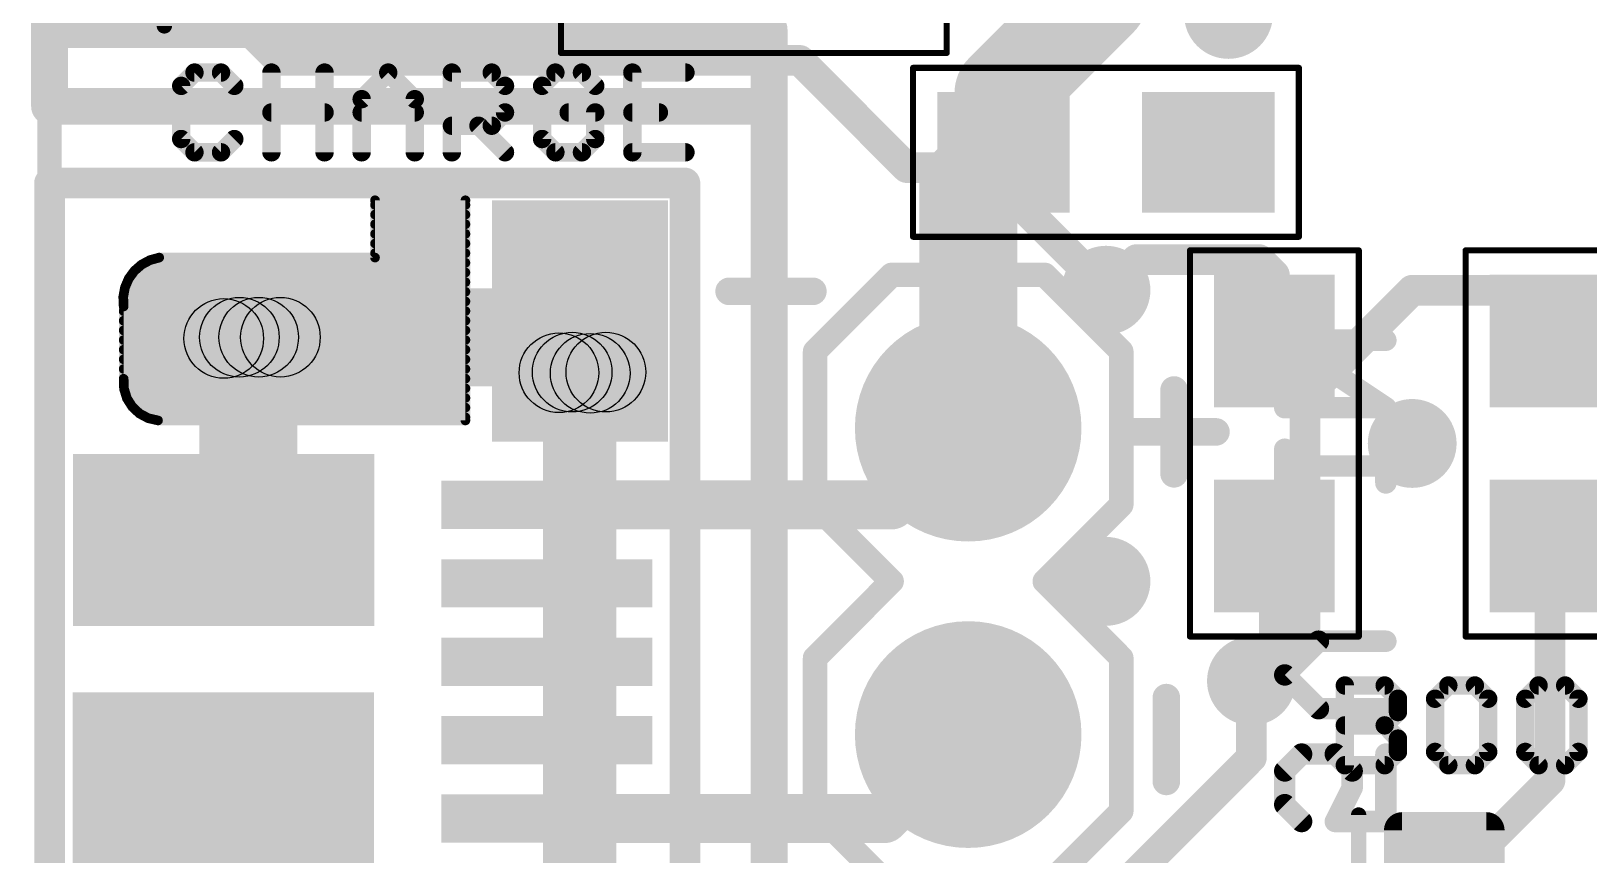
# Model space of a CAD drawing. Extents: x -0.2 to 20.5, y -0.3 to 32.1.
# Drawn here: x -0.15 to 12.77, y 7.89 to 14.72 of the extents above; entities that cross this region are included whole.
import ezdxf

# ---------------------------------------------------------------- set-up
doc = ezdxf.new("R2010")
doc.units = 0
for name, color, linetype in [('1', 12, 'CONTINUOUS'), ('16', 132, 'CONTINUOUS'), ('17', 110, 'CONTINUOUS'), ('18', 110, 'CONTINUOUS'), ('20', 53, 'CONTINUOUS'), ('21', 41, 'CONTINUOUS'), ('22', 40, 'CONTINUOUS'), ('39', 12, 'CONTINUOUS')]:
    doc.layers.add(name, color=color, linetype=linetype)

# ---------------------------------------------------------------- blocks, each defined once
blk = doc.blocks.new('RECT')
blk.add_solid([(-0.5, -0.5), (0.5, -0.5), (-0.5, 0.5), (0.5, 0.5)])
blk = doc.blocks.new('RECT160000X160000R30')
at = {"const_width": 0.15}
blk.add_lwpolyline([(0.425, -0.35), (0.425, 0.35, 0.4142), (0.35, 0.425), (-0.35, 0.425, 0.4142), (-0.425, 0.35), (-0.425, -0.35, 0.4142), (-0.35, -0.425), (0.35, -0.425, 0.4142)], format="xyb", close=True, dxfattribs=at)
blk.add_solid([(-0.3754, -0.3754), (0.3754, -0.3754), (-0.3754, 0.3754), (0.3754, 0.3754)])
blk = doc.blocks.new('RECT336000X224000R100')
at = {"const_width": 0.7}
blk.add_lwpolyline([(0.7, 0), (0.7, 0, 0.4142), (0.35, 0.35), (-0.35, 0.35, 0.4142), (-0.7, 0), (-0.7, 0, 0.4142), (-0.35, -0.35), (0.35, -0.35, 0.4142)], format="xyb", close=True, dxfattribs=at)
blk.add_solid([(-0.3754, -0.0254), (0.3754, -0.0254), (-0.3754, 0.0254), (0.3754, 0.0254)])
blk = doc.blocks.new('RECT208000X160000R100')
at = {"const_width": 0.5}
blk.add_lwpolyline([(0.4, 0), (0.4, 0, 0.4142), (0.15, 0.25), (-0.15, 0.25, 0.4142), (-0.4, 0), (-0.4, 0, 0.4142), (-0.15, -0.25), (0.15, -0.25, 0.4142)], format="xyb", close=True, dxfattribs=at)
blk.add_solid([(-0.1754, -0.0254), (0.1754, -0.0254), (-0.1754, 0.0254), (0.1754, 0.0254)])
blk = doc.blocks.new('RECT240000X176000R100')
at = {"const_width": 0.55}
blk.add_lwpolyline([(0.475, 0), (0.475, 0, 0.4142), (0.2, 0.275), (-0.2, 0.275, 0.4142), (-0.475, 0), (-0.475, 0, 0.4142), (-0.2, -0.275), (0.2, -0.275, 0.4142)], format="xyb", close=True, dxfattribs=at)
blk.add_solid([(-0.2254, -0.0254), (0.2254, -0.0254), (-0.2254, 0.0254), (0.2254, 0.0254)])
blk = doc.blocks.new('ROUNDP')
at = {"const_width": 0.5}
blk.add_lwpolyline([(0, -0.25, 1), (0, 0.25, 1), (0, -0.25)], format="xyb", dxfattribs=at)
blk = doc.blocks.new('ROUNDV')
at = {"const_width": 0.5}
blk.add_lwpolyline([(0, -0.25, 1), (0, 0.25, 1), (0, -0.25)], format="xyb", dxfattribs=at)

msp = doc.modelspace()

# ---------------------------------------------------------------- linework, layer by layer
at = {"layer": '1'}
for points, const_width in [([(0, 14.732), (0, 31.75)], 0.3048), ([(8.702, 16.3529), (8.702, 14.9964)], 0.8128), ([(7.913, 14.2074), (8.702, 14.9964)], 0.8128), ([(5.969, 14.732), (0, 14.732)], 0.3048), ([(5.969, 0), (5.969, 14.732)], 0.3048), ([(7.913, 13.716), (7.913, 14.2074)], 0.8128), ([(7.62, 13.423), (7.913, 13.716)], 0.8128), ([(7.62, 11.43), (7.62, 13.423)], 0.8128), ([(0, 13.462), (5.2705, 13.462)], 0.254), ([(0, 0), (0, 13.462)], 0.254), ([(5.2705, 13.462), (5.2705, 0)], 0.254), ([(3.4499, 13.3186), (2.6999, 13.3186)], 0.08), ([(2.6999, 13.3186), (2.6999, 12.8436)], 0.08), ([(2.6999, 13.28), (3.4499, 13.28)], 0.08), ([(3.4499, 11.4936), (3.4499, 13.3186)], 0.08), ([(2.6999, 13.2), (3.4499, 13.2)], 0.08), ([(2.6999, 13.12), (3.4499, 13.12)], 0.08), ([(2.6999, 13.04), (3.4499, 13.04)], 0.08), ([(2.6999, 12.96), (3.4499, 12.96)], 0.08), ([(8.763, 12.573), (9.017, 12.827)], 0.254), ([(9.017, 12.827), (10.033, 12.827)], 0.254), ([(10.033, 12.827), (10.16, 12.7)], 0.254), ([(0.7635, 12.7851), (0.7037, 12.7329)], 0.08), ([(0.8334, 12.8226), (0.7635, 12.7851)], 0.08), ([(0.7914, 12.8), (3.4499, 12.8)], 0.08), ([(0.9099, 12.8436), (0.8334, 12.8226)], 0.08), ([(2.6999, 12.8436), (0.9099, 12.8436)], 0.08), ([(2.6999, 12.88), (3.4499, 12.88)], 0.08), ([(10.16, 12.7), (10.16, 12.153)], 0.254), ([(0.657, 12.6688), (0.6257, 12.5959)], 0.08), ([(0.6446, 12.64), (3.4499, 12.64)], 0.08), ([(0.7037, 12.7329), (0.657, 12.6688)], 0.08), ([(0.6943, 12.72), (3.4499, 12.72)], 0.08), ([(0.6257, 12.5959), (0.6115, 12.5178)], 0.08), ([(0.6115, 12.5178), (0.6149, 12.4386)], 0.08), ([(0.6192, 12.56), (3.4499, 12.56)], 0.08), ([(4.1074, 12.1835), (1.6502, 12.1835)], 0.8128), ([(1.6502, 12.1835), (1.6502, 10.7089)], 0.8128), ([(4.3979, 11.893), (4.1074, 12.1835)], 0.8128), ([(0.6131, 12.48), (3.4499, 12.48)], 0.08), ([(0.6149, 12.4386), (0.6149, 11.8386)], 0.08), ([(0.6149, 12.4), (3.4499, 12.4)], 0.08), ([(4.3999, 12.3186), (4.3979, 12.3186)], 0.4064), ([(4.3979, 12.3186), (4.3979, 11.893)], 0.4064), ([(0.6149, 12.32), (3.4499, 12.32)], 0.08), ([(0.6149, 12.24), (3.4499, 12.24)], 0.08), ([(0.6149, 12.16), (3.4499, 12.16)], 0.08), ([(0.6149, 12.08), (3.4499, 12.08)], 0.08), ([(0.6149, 12), (3.4499, 12)], 0.08), ([(0.6149, 11.92), (3.4499, 11.92)], 0.08), ([(0.6149, 11.84), (3.4499, 11.84)], 0.08), ([(0.6149, 11.8386), (0.6179, 11.756)], 0.08), ([(0.6177, 11.76), (3.4499, 11.76)], 0.08), ([(0.6179, 11.756), (0.6421, 11.6771)], 0.08), ([(0.6412, 11.68), (3.4499, 11.68)], 0.08), ([(0.6421, 11.6771), (0.686, 11.6071)], 0.08), ([(0.686, 11.6071), (0.7464, 11.5508)], 0.08), ([(0.6935, 11.6), (3.4499, 11.6)], 0.08), ([(6.9836, 10.7936), (7.62, 11.43)], 0.4064), ([(0.7464, 11.5508), (0.8194, 11.5121)], 0.08), ([(0.8045, 11.52), (3.4499, 11.52)], 0.08), ([(0.8194, 11.5121), (0.8999, 11.4936)], 0.08), ([(0.8999, 11.4936), (3.4499, 11.4936)], 0.08), ([(1.6502, 10.7089), (1.4449, 10.5036)], 0.8128), ([(4.1249, 10.7936), (6.9836, 10.7936)], 0.4064), ([(10.16, 10.453), (10.16, 9.525)], 0.254), ([(12.446, 8.509), (12.446, 10.453)], 0.254), ([(10.16, 9.525), (9.9695, 9.3345)], 0.254), ([(9.9695, 8.6995), (9.9695, 9.3345)], 0.254), ([(6.9236, 8.1936), (7.62, 8.89)], 0.4064), ([(1.6519, 8.3191), (1.4422, 8.5288)], 0.8128), ([(7.62, 6.35), (9.9695, 8.6995)], 0.254), ([(1.6519, 6.8236), (1.6519, 8.3191)], 0.8128), ([(11.684, 7.747), (12.446, 8.509)], 0.254), ([(4.1249, 8.1936), (6.9236, 8.1936)], 0.4064)]:
    msp.add_lwpolyline(points, dxfattribs=dict(at, const_width=const_width))
for points, const_width in [([(8.8457, 14.8528, 1), (8.5583, 15.1401)], 0.4064), ([(8.4988, 14.9964, 1), (8.9052, 14.9964)], 0.4064), ([(0, 14.8082, 1), (0, 14.6558)], 0.1524), ([(6.0452, 14.732, 1), (5.8928, 14.732)], 0.1524), ([(5.969, 14.6558, 1), (5.969, 14.8082)], 0.1524), ([(-0.0762, 14.732, 1), (0.0762, 14.732)], 0.1524), ([(8.1162, 14.2074, 1), (7.7098, 14.2074)], 0.4064), ([(7.7693, 14.3511, 1), (8.0567, 14.0638)], 0.4064), ([(8.0567, 13.5723, 1), (7.7693, 13.8597)], 0.4064), ([(7.8232, 13.423, 1), (7.4168, 13.423)], 0.4064), ([(7.7098, 13.716, 1), (8.1162, 13.716)], 0.4064), ([(7.4763, 13.5667, 1), (7.7637, 13.2793)], 0.4064), ([(0, 13.5255, 1), (0, 13.3985)], 0.127), ([(0.0635, 13.462, 1), (-0.0635, 13.462)], 0.127), ([(5.334, 13.462, 1), (5.207, 13.462)], 0.127), ([(5.2705, 13.3985, 1), (5.2705, 13.5255)], 0.127), ([(2.6999, 13.3386, 1), (2.6999, 13.2986)], 0.04), ([(2.7199, 13.3186, 1), (2.6799, 13.3186)], 0.04), ([(2.6999, 13.3, 1), (2.6999, 13.26)], 0.04), ([(3.4699, 13.3186, 1), (3.4299, 13.3186)], 0.04), ([(3.4499, 13.2986, 1), (3.4499, 13.3386)], 0.04), ([(3.4499, 13.26, 1), (3.4499, 13.3)], 0.04), ([(2.6999, 13.22, 1), (2.6999, 13.18)], 0.04), ([(3.4499, 13.18, 1), (3.4499, 13.22)], 0.04), ([(2.6999, 13.14, 1), (2.6999, 13.1)], 0.04), ([(2.6999, 13.06, 1), (2.6999, 13.02)], 0.04), ([(3.4499, 13.1, 1), (3.4499, 13.14)], 0.04), ([(3.4499, 13.02, 1), (3.4499, 13.06)], 0.04), ([(2.6999, 12.98, 1), (2.6999, 12.94)], 0.04), ([(3.4499, 12.94, 1), (3.4499, 12.98)], 0.04), ([(9.017, 12.8905, 1), (9.017, 12.7635)], 0.127), ([(9.0619, 12.7821, 1), (8.9721, 12.8719)], 0.127), ([(10.0779, 12.8719, 1), (9.9881, 12.7821)], 0.127), ([(10.033, 12.7635, 1), (10.033, 12.8905)], 0.127), ([(0.754, 12.8027, 1), (0.773, 12.7674)], 0.04), ([(0.7766, 12.77, 1), (0.7504, 12.8001)], 0.04), ([(0.7914, 12.82, 1), (0.7914, 12.78)], 0.04), ([(0.8281, 12.8419, 1), (0.8387, 12.8033)], 0.04), ([(0.8429, 12.8049, 1), (0.824, 12.8402)], 0.04), ([(0.9099, 12.8636, 1), (0.9099, 12.8236)], 0.04), ([(0.9152, 12.8243, 1), (0.9046, 12.8629)], 0.04), ([(2.6999, 12.9, 1), (2.6999, 12.86)], 0.04), ([(2.6799, 12.8436, 1), (2.7199, 12.8436)], 0.04), ([(2.6999, 12.8236, 1), (2.6999, 12.8636)], 0.04), ([(3.4499, 12.86, 1), (3.4499, 12.9)], 0.04), ([(3.4499, 12.78, 1), (3.4499, 12.82)], 0.04), ([(10.2235, 12.7, 1), (10.0965, 12.7)], 0.127), ([(10.1151, 12.6551, 1), (10.2049, 12.7449)], 0.127), ([(0.6446, 12.66, 1), (0.6446, 12.62)], 0.04), ([(0.6408, 12.6806, 1), (0.6732, 12.657)], 0.04), ([(0.6754, 12.6609, 1), (0.6386, 12.6767)], 0.04), ([(0.6943, 12.74, 1), (0.6943, 12.7)], 0.04), ([(0.6906, 12.748, 1), (0.7168, 12.7179)], 0.04), ([(0.7199, 12.7212, 1), (0.6875, 12.7447)], 0.04), ([(3.4499, 12.7, 1), (3.4499, 12.74)], 0.04), ([(3.4499, 12.62, 1), (3.4499, 12.66)], 0.04), ([(8.7181, 12.6179, 1), (8.8079, 12.5281)], 0.127), ([(0.6314, 12.5187, 1), (0.5915, 12.517)], 0.04), ([(0.5918, 12.5214, 1), (0.6311, 12.5142)], 0.04), ([(0.6192, 12.58, 1), (0.6192, 12.54)], 0.04), ([(0.6073, 12.6038, 1), (0.6441, 12.588)], 0.04), ([(0.6454, 12.5923, 1), (0.606, 12.5995)], 0.04), ([(1.6502, 12.3867, 1), (1.6502, 11.9803)], 0.4064), ([(1.8534, 12.1835, 1), (1.447, 12.1835)], 0.4064), ([(3.4499, 12.54, 1), (3.4499, 12.58)], 0.04), ([(4.251, 12.3272, 1), (3.9637, 12.0399)], 0.4064), ([(4.1074, 11.9803, 1), (4.1074, 12.3867)], 0.4064), ([(0.6131, 12.5, 1), (0.6131, 12.46)], 0.04), ([(0.6349, 12.4386, 1), (0.5949, 12.4386)], 0.04), ([(0.5949, 12.4377, 1), (0.6349, 12.4395)], 0.04), ([(0.6149, 12.42, 1), (0.6149, 12.38)], 0.04), ([(3.4499, 12.46, 1), (3.4499, 12.5)], 0.04), ([(3.4499, 12.38, 1), (3.4499, 12.42)], 0.04), ([(4.3979, 12.4202, 1), (4.3979, 12.217)], 0.2032), ([(4.4995, 12.3186, 1), (4.2963, 12.3186)], 0.2032), ([(4.3999, 12.217, 1), (4.3999, 12.4202)], 0.2032), ([(0.6149, 12.34, 1), (0.6149, 12.3)], 0.04), ([(0.6149, 12.26, 1), (0.6149, 12.22)], 0.04), ([(3.4499, 12.3, 1), (3.4499, 12.34)], 0.04), ([(3.4499, 12.22, 1), (3.4499, 12.26)], 0.04), ([(0.6149, 12.18, 1), (0.6149, 12.14)], 0.04), ([(3.4499, 12.14, 1), (3.4499, 12.18)], 0.04), ([(4.2542, 11.7493, 1), (4.5416, 12.0367)], 0.4064), ([(10.0965, 12.153, 1), (10.2235, 12.153)], 0.127), ([(0.6149, 12.1, 1), (0.6149, 12.06)], 0.04), ([(0.6149, 12.02, 1), (0.6149, 11.98)], 0.04), ([(3.4499, 12.06, 1), (3.4499, 12.1)], 0.04), ([(3.4499, 11.98, 1), (3.4499, 12.02)], 0.04), ([(0.6149, 11.94, 1), (0.6149, 11.9)], 0.04), ([(3.4499, 11.9, 1), (3.4499, 11.94)], 0.04), ([(4.2963, 11.893, 1), (4.4995, 11.893)], 0.2032), ([(0.6149, 11.86, 1), (0.6149, 11.82)], 0.04), ([(0.6349, 11.8393, 1), (0.5949, 11.8379)], 0.04), ([(0.5949, 11.8386, 1), (0.6349, 11.8386)], 0.04), ([(0.6177, 11.78, 1), (0.6177, 11.74)], 0.04), ([(0.637, 11.7619, 1), (0.5988, 11.7502)], 0.04), ([(0.5979, 11.7553, 1), (0.6379, 11.7568)], 0.04), ([(3.4499, 11.82, 1), (3.4499, 11.86)], 0.04), ([(3.4499, 11.74, 1), (3.4499, 11.78)], 0.04), ([(0.6412, 11.7, 1), (0.6412, 11.66)], 0.04), ([(0.6591, 11.6877, 1), (0.6252, 11.6664)], 0.04), ([(0.623, 11.6712, 1), (0.6612, 11.6829)], 0.04), ([(0.6996, 11.6217, 1), (0.6723, 11.5924)], 0.04), ([(0.669, 11.5964, 1), (0.7029, 11.6177)], 0.04), ([(0.6935, 11.62, 1), (0.6935, 11.58)], 0.04), ([(3.4499, 11.66, 1), (3.4499, 11.7)], 0.04), ([(3.4499, 11.58, 1), (3.4499, 11.62)], 0.04), ([(7.4168, 11.43, 1), (7.8232, 11.43)], 0.4064), ([(7.6918, 11.3582, 1), (7.5482, 11.5018)], 0.2032), ([(0.7558, 11.5685, 1), (0.7371, 11.5331)], 0.04), ([(0.7328, 11.5361, 1), (0.7601, 11.5654)], 0.04), ([(0.8045, 11.54, 1), (0.8045, 11.5)], 0.04), ([(0.8239, 11.5316, 1), (0.8149, 11.4926)], 0.04), ([(0.81, 11.4944, 1), (0.8288, 11.5297)], 0.04), ([(0.8999, 11.5136, 1), (0.8999, 11.4736)], 0.04), ([(0.8954, 11.4741, 1), (0.9044, 11.5131)], 0.04), ([(3.4299, 11.4936, 1), (3.4699, 11.4936)], 0.04), ([(3.4499, 11.5, 1), (3.4499, 11.54)], 0.04), ([(3.4499, 11.4736, 1), (3.4499, 11.5136)], 0.04), ([(1.7939, 10.5652, 1), (1.5065, 10.8526)], 0.4064), ([(4.1249, 10.8952, 1), (4.1249, 10.692)], 0.2032), ([(6.9836, 10.692, 1), (6.9836, 10.8952)], 0.2032), ([(1.447, 10.7089, 1), (1.8534, 10.7089)], 0.4064), ([(6.9117, 10.8654, 1), (7.0554, 10.7217)], 0.2032), ([(1.3012, 10.6473, 1), (1.5886, 10.3599)], 0.4064), ([(10.2235, 10.453, 1), (10.0965, 10.453)], 0.127), ([(12.5095, 10.453, 1), (12.3825, 10.453)], 0.127), ([(10.0965, 9.525, 1), (10.2235, 9.525)], 0.127), ([(10.2049, 9.4801, 1), (10.1151, 9.5699)], 0.127), ([(10.033, 9.3345, 1), (9.906, 9.3345)], 0.127), ([(9.9246, 9.3794, 1), (10.0144, 9.2896)], 0.127), ([(7.6918, 8.8182, 1), (7.5482, 8.9618)], 0.2032), ([(1.5859, 8.6725, 1), (1.2985, 8.3851)], 0.4064), ([(10.0144, 8.6546, 1), (9.9246, 8.7444)], 0.127), ([(1.8551, 8.3191, 1), (1.4487, 8.3191)], 0.4064), ([(1.5082, 8.1754, 1), (1.7956, 8.4628)], 0.4064), ([(9.906, 8.6995, 1), (10.033, 8.6995)], 0.127), ([(12.3825, 8.509, 1), (12.5095, 8.509)], 0.127), ([(12.4909, 8.4641, 1), (12.4011, 8.5539)], 0.127), ([(4.1249, 8.2952, 1), (4.1249, 8.092)], 0.2032), ([(6.8517, 8.2654, 1), (6.9954, 8.1217)], 0.2032), ([(6.9236, 8.092, 1), (6.9236, 8.2952)], 0.2032)]:
    msp.add_lwpolyline(points, format="xyb", dxfattribs=dict(at, const_width=const_width))
at = {"layer": '16'}
for points, const_width in [([(0, 14.097), (0, 31.75)], 0.3048), ([(1.905, 14.478), (0.889, 15.494)], 0.254), ([(6.223, 14.478), (1.905, 14.478)], 0.254), ([(7.112, 13.589), (6.223, 14.478)], 0.254), ([(5.969, 14.097), (0, 14.097)], 0.3048), ([(5.969, 0), (5.969, 14.097)], 0.3048), ([(7.747, 13.589), (7.112, 13.589)], 0.254), ([(8.763, 12.573), (7.747, 13.589)], 0.254), ([(5.2705, 13.462), (0, 13.462)], 0.254), ([(0, 13.462), (0, 0)], 0.254), ([(5.2705, 0), (5.2705, 13.462)], 0.254), ([(4.3979, 12.6201), (4.064, 12.954)], 0.6096), ([(4.3979, 11.893), (4.3979, 12.6201)], 0.6096), ([(11.303, 12.573), (10.414, 11.684)], 0.254), ([(13.462, 12.573), (11.303, 12.573)], 0.254), ([(4.3979, 11.893), (4.3979, 7.0476)], 0.6096), ([(10.414, 11.684), (10.414, 9.779)], 0.254), ([(10.414, 9.779), (9.9695, 9.3345)], 0.254)]:
    msp.add_lwpolyline(points, dxfattribs=dict(at, const_width=const_width))
for points, const_width in [([(1.905, 14.5415, 1), (1.905, 14.4145)], 0.127), ([(6.2679, 14.5229, 1), (6.1781, 14.4331)], 0.127), ([(6.223, 14.4145, 1), (6.223, 14.5415)], 0.127), ([(1.8601, 14.4331, 1), (1.9499, 14.5229)], 0.127), ([(0, 14.1732, 1), (0, 14.0208)], 0.1524), ([(6.0452, 14.097, 1), (5.8928, 14.097)], 0.1524), ([(5.969, 14.0208, 1), (5.969, 14.1732)], 0.1524), ([(-0.0762, 14.097, 1), (0.0762, 14.097)], 0.1524), ([(7.112, 13.6525, 1), (7.112, 13.5255)], 0.127), ([(7.0671, 13.5441, 1), (7.1569, 13.6339)], 0.127), ([(7.7919, 13.6339, 1), (7.7021, 13.5441)], 0.127), ([(7.747, 13.5255, 1), (7.747, 13.6525)], 0.127), ([(0, 13.5255, 1), (0, 13.3985)], 0.127), ([(0.0635, 13.462, 1), (-0.0635, 13.462)], 0.127), ([(5.334, 13.462, 1), (5.207, 13.462)], 0.127), ([(5.2705, 13.3985, 1), (5.2705, 13.5255)], 0.127), ([(4.1718, 13.0618, 1), (3.9562, 12.8462)], 0.3048), ([(4.5503, 12.6201, 1), (4.2455, 12.6201)], 0.3048), ([(4.2902, 12.5123, 1), (4.5057, 12.7278)], 0.3048), ([(8.7181, 12.5281, 1), (8.8079, 12.6179)], 0.127), ([(11.303, 12.6365, 1), (11.303, 12.5095)], 0.127), ([(11.3479, 12.5281, 1), (11.2581, 12.6179)], 0.127), ([(4.5503, 11.893, 1), (4.2455, 11.893)], 0.3048), ([(4.2455, 11.893, 1), (4.5503, 11.893)], 0.3048), ([(10.4775, 11.684, 1), (10.3505, 11.684)], 0.127), ([(10.3691, 11.7289, 1), (10.4589, 11.6391)], 0.127), ([(10.3505, 9.779, 1), (10.4775, 9.779)], 0.127), ([(10.4589, 9.7341, 1), (10.3691, 9.8239)], 0.127), ([(9.9246, 9.3794, 1), (10.0144, 9.2896)], 0.127)]:
    msp.add_lwpolyline(points, format="xyb", dxfattribs=dict(at, const_width=const_width))
at = {"layer": '20', "const_width": 0.2032}
msp.add_lwpolyline([(0, 31.75), (0, 0)], dxfattribs=at)
at = {"layer": '20'}
for centre in [(1.4449, 12.1736), (1.5749, 12.1836), (1.7349, 12.1836), (1.9149, 12.1836), (4.2257, 11.8888), (4.3349, 11.8942), (4.4849, 11.8842), (4.6149, 11.8942)]:
    msp.add_circle(centre, 0.33, dxfattribs=at)
at = {"layer": '21'}
for points, const_width in [([(0.9525, 14.7637), (0.9525, 15.7163)], 0.127), ([(1.2024, 14.377), (1.0922, 14.2668)], 0.1524), ([(1.0922, 14.2668), (1.0922, 13.8262)], 0.1524), ([(1.4227, 14.377), (1.2024, 14.377)], 0.1524), ([(1.5328, 14.2668), (1.4227, 14.377)], 0.1524), ([(1.8406, 13.716), (1.8406, 14.377)], 0.1524), ([(2.2813, 14.377), (2.2813, 13.716)], 0.1524), ([(2.589, 14.1566), (2.8094, 14.377)], 0.1524), ([(2.8094, 14.377), (3.0297, 14.1566)], 0.1524), ([(3.3374, 13.716), (3.3374, 14.377)], 0.1524), ([(3.3374, 14.377), (3.6679, 14.377)], 0.1524), ([(3.6679, 14.377), (3.7781, 14.2668)], 0.1524), ([(3.7781, 14.2668), (3.7781, 14.0465)], 0.1524), ([(4.196, 14.377), (4.0859, 14.2668)], 0.1524), ([(4.0859, 14.2668), (4.0859, 13.8262)], 0.1524), ([(4.4163, 14.377), (4.196, 14.377)], 0.1524), ([(4.5265, 14.2668), (4.4163, 14.377)], 0.1524), ([(5.2749, 14.377), (4.8343, 14.377)], 0.1524), ([(4.8343, 14.377), (4.8343, 13.716)], 0.1524), ([(2.589, 13.716), (2.589, 14.1566)], 0.1524), ([(3.0297, 14.1566), (3.0297, 13.716)], 0.1524), ([(1.8406, 14.0465), (2.2813, 14.0465)], 0.1524), ([(2.589, 14.0465), (3.0297, 14.0465)], 0.1524), ([(3.7781, 14.0465), (3.6679, 13.9363)], 0.1524), ([(4.5265, 14.0465), (4.3062, 14.0465)], 0.1524), ([(4.5265, 13.8262), (4.5265, 14.0465)], 0.1524), ([(4.8343, 14.0465), (5.0546, 14.0465)], 0.1524), ([(3.6679, 13.9363), (3.3374, 13.9363)], 0.1524), ([(3.5578, 13.9363), (3.7781, 13.716)], 0.1524), ([(1.0922, 13.8262), (1.2024, 13.716)], 0.1524), ([(1.4227, 13.716), (1.5328, 13.8262)], 0.1524), ([(4.0859, 13.8262), (4.196, 13.716)], 0.1524), ([(4.4163, 13.716), (4.5265, 13.8262)], 0.1524), ([(1.2024, 13.716), (1.4227, 13.716)], 0.1524), ([(4.196, 13.716), (4.4163, 13.716)], 0.1524), ([(4.8343, 13.716), (5.2749, 13.716)], 0.1524), ([(5.9844, 12.2164), (5.9844, 12.9113)], 0.2286), ([(6.985, 12.7), (6.35, 12.065)], 0.2032), ([(8.255, 12.7), (6.985, 12.7)], 0.2032), ([(8.89, 12.065), (8.255, 12.7)], 0.2032), ([(5.637, 12.5638), (6.3319, 12.5638)], 0.2286), ([(6.35, 10.795), (6.35, 12.065)], 0.2032), ([(8.89, 12.065), (8.89, 10.795)], 0.2032), ([(6.985, 10.16), (6.35, 10.795)], 0.2032), ([(8.89, 10.795), (8.255, 10.16)], 0.2032), ([(6.35, 9.525), (6.985, 10.16)], 0.2032), ([(8.255, 10.16), (8.89, 9.525)], 0.2032), ([(6.35, 8.255), (6.35, 9.525)], 0.2032), ([(8.89, 9.525), (8.89, 8.255)], 0.2032), ([(5.9686, 8.4963), (5.9686, 9.1912)], 0.2286), ([(10.7442, 8.636), (10.7442, 9.297)], 0.1524), ([(10.7442, 9.297), (11.0747, 9.297)], 0.1524), ([(11.0747, 9.297), (11.1848, 9.1868)], 0.1524), ([(11.6028, 9.297), (11.4926, 9.1868)], 0.1524), ([(11.8231, 9.297), (11.6028, 9.297)], 0.1524), ([(11.9333, 9.1868), (11.8231, 9.297)], 0.1524), ([(12.3512, 9.297), (12.241, 9.1868)], 0.1524), ([(12.5715, 9.297), (12.3512, 9.297)], 0.1524), ([(12.6817, 9.1868), (12.5715, 9.297)], 0.1524), ([(11.1848, 9.1868), (11.1848, 9.0766)], 0.1524), ([(11.4926, 9.1868), (11.4926, 8.7462)], 0.1524), ([(11.9333, 8.7462), (11.9333, 9.1868)], 0.1524), ([(12.241, 9.1868), (12.241, 8.7462)], 0.1524), ([(12.6817, 8.7462), (12.6817, 9.1868)], 0.1524), ([(11.1848, 9.0766), (11.0747, 8.9665)], 0.1524), ([(10.7442, 8.9665), (11.0747, 8.9665)], 0.1524), ([(11.0747, 8.9665), (11.1848, 8.8563)], 0.1524), ([(11.1848, 8.8563), (11.1848, 8.7462)], 0.1524), ([(11.1848, 8.7462), (11.0747, 8.636)], 0.1524), ([(11.4926, 8.7462), (11.6028, 8.636)], 0.1524), ([(11.8231, 8.636), (11.9333, 8.7462)], 0.1524), ([(12.241, 8.7462), (12.3512, 8.636)], 0.1524), ([(12.5715, 8.636), (12.6817, 8.7462)], 0.1524), ([(11.0747, 8.636), (10.7442, 8.636)], 0.1524), ([(11.6028, 8.636), (11.8231, 8.636)], 0.1524), ([(12.3512, 8.636), (12.5715, 8.636)], 0.1524), ([(6.985, 7.62), (6.35, 8.255)], 0.2032), ([(8.89, 8.255), (8.255, 7.62)], 0.2032), ([(10.8585, 7.2708), (10.8585, 8.2233)], 0.127)]:
    msp.add_lwpolyline(points, dxfattribs=dict(at, const_width=const_width))
for points, const_width in [([(0.9207, 14.7637, 1), (0.9843, 14.7637)], 0.0635), ([(1.1303, 14.2668, 1), (1.0541, 14.2668)], 0.0762), ([(1.2024, 14.4151, 1), (1.2024, 14.3389)], 0.0762), ([(1.2293, 14.35, 1), (1.1754, 14.4039)], 0.0762), ([(1.4496, 14.4039, 1), (1.3957, 14.35)], 0.0762), ([(1.4227, 14.3389, 1), (1.4227, 14.4151)], 0.0762), ([(1.8787, 14.377, 1), (1.8025, 14.377)], 0.0762), ([(2.3194, 14.377, 1), (2.2432, 14.377)], 0.0762), ([(2.8363, 14.4039, 1), (2.7824, 14.35)], 0.0762), ([(2.8363, 14.35, 1), (2.7824, 14.4039)], 0.0762), ([(3.3755, 14.377, 1), (3.2993, 14.377)], 0.0762), ([(3.3374, 14.4151, 1), (3.3374, 14.3389)], 0.0762), ([(3.6949, 14.4039, 1), (3.641, 14.35)], 0.0762), ([(3.6679, 14.3389, 1), (3.6679, 14.4151)], 0.0762), ([(3.8162, 14.2668, 1), (3.74, 14.2668)], 0.0762), ([(4.124, 14.2668, 1), (4.0478, 14.2668)], 0.0762), ([(4.196, 14.4151, 1), (4.196, 14.3389)], 0.0762), ([(4.223, 14.35, 1), (4.1691, 14.4039)], 0.0762), ([(4.4433, 14.4039, 1), (4.3894, 14.35)], 0.0762), ([(4.4163, 14.3389, 1), (4.4163, 14.4151)], 0.0762), ([(4.8343, 14.4151, 1), (4.8343, 14.3389)], 0.0762), ([(4.8724, 14.377, 1), (4.7962, 14.377)], 0.0762), ([(5.2749, 14.3389, 1), (5.2749, 14.4151)], 0.0762), ([(1.0653, 14.2937, 1), (1.1191, 14.2399)], 0.0762), ([(1.5059, 14.2399, 1), (1.5598, 14.2937)], 0.0762), ([(2.6271, 14.1566, 1), (2.5509, 14.1566)], 0.0762), ([(2.5621, 14.1836, 1), (2.616, 14.1297)], 0.0762), ([(3.0678, 14.1566, 1), (2.9916, 14.1566)], 0.0762), ([(3.0027, 14.1297, 1), (3.0566, 14.1836)], 0.0762), ([(3.7511, 14.2399, 1), (3.805, 14.2937)], 0.0762), ([(4.0589, 14.2937, 1), (4.1128, 14.2399)], 0.0762), ([(4.4996, 14.2399, 1), (4.5534, 14.2937)], 0.0762), ([(1.8406, 14.0846, 1), (1.8406, 14.0084)], 0.0762), ([(2.2813, 14.0084, 1), (2.2813, 14.0846)], 0.0762), ([(2.589, 14.0846, 1), (2.589, 14.0084)], 0.0762), ([(3.0297, 14.0084, 1), (3.0297, 14.0846)], 0.0762), ([(3.74, 14.0465, 1), (3.8162, 14.0465)], 0.0762), ([(3.805, 14.0195, 1), (3.7511, 14.0734)], 0.0762), ([(4.3062, 14.0846, 1), (4.3062, 14.0084)], 0.0762), ([(4.5646, 14.0465, 1), (4.4884, 14.0465)], 0.0762), ([(4.5265, 14.0084, 1), (4.5265, 14.0846)], 0.0762), ([(4.8343, 14.0846, 1), (4.8343, 14.0084)], 0.0762), ([(5.0546, 14.0084, 1), (5.0546, 14.0846)], 0.0762), ([(3.3374, 13.9744, 1), (3.3374, 13.8982)], 0.0762), ([(3.5847, 13.9633, 1), (3.5308, 13.9094)], 0.0762), ([(3.641, 13.9633, 1), (3.6949, 13.9094)], 0.0762), ([(3.6679, 13.8982, 1), (3.6679, 13.9744)], 0.0762), ([(1.1191, 13.8531, 1), (1.0653, 13.7992)], 0.0762), ([(1.0541, 13.8262, 1), (1.1303, 13.8262)], 0.0762), ([(1.5598, 13.7992, 1), (1.5059, 13.8531)], 0.0762), ([(4.1128, 13.8531, 1), (4.0589, 13.7992)], 0.0762), ([(4.0478, 13.8262, 1), (4.124, 13.8262)], 0.0762), ([(4.4884, 13.8262, 1), (4.5646, 13.8262)], 0.0762), ([(4.5534, 13.7992, 1), (4.4996, 13.8531)], 0.0762), ([(1.2024, 13.7541, 1), (1.2024, 13.6779)], 0.0762), ([(1.1754, 13.6891, 1), (1.2293, 13.7429)], 0.0762), ([(1.3957, 13.7429, 1), (1.4496, 13.6891)], 0.0762), ([(1.4227, 13.6779, 1), (1.4227, 13.7541)], 0.0762), ([(1.8025, 13.716, 1), (1.8787, 13.716)], 0.0762), ([(2.2432, 13.716, 1), (2.3194, 13.716)], 0.0762), ([(2.5509, 13.716, 1), (2.6271, 13.716)], 0.0762), ([(2.9916, 13.716, 1), (3.0678, 13.716)], 0.0762), ([(3.2993, 13.716, 1), (3.3755, 13.716)], 0.0762), ([(3.7511, 13.6891, 1), (3.805, 13.7429)], 0.0762), ([(4.196, 13.7541, 1), (4.196, 13.6779)], 0.0762), ([(4.1691, 13.6891, 1), (4.223, 13.7429)], 0.0762), ([(4.3894, 13.7429, 1), (4.4433, 13.6891)], 0.0762), ([(4.4163, 13.6779, 1), (4.4163, 13.7541)], 0.0762), ([(4.8343, 13.7541, 1), (4.8343, 13.6779)], 0.0762), ([(4.7962, 13.716, 1), (4.8724, 13.716)], 0.0762), ([(5.2749, 13.6779, 1), (5.2749, 13.7541)], 0.0762), ([(6.0416, 12.9113, 1), (5.9273, 12.9113)], 0.1143), ([(6.985, 12.7508, 1), (6.985, 12.6492)], 0.1016), ([(7.0209, 12.6641, 1), (6.9491, 12.7359)], 0.1016), ([(8.2909, 12.7359, 1), (8.2191, 12.6641)], 0.1016), ([(8.255, 12.6492, 1), (8.255, 12.7508)], 0.1016), ([(5.637, 12.621, 1), (5.637, 12.5067)], 0.1143), ([(6.3319, 12.5067, 1), (6.3319, 12.621)], 0.1143), ([(5.9273, 12.2164, 1), (6.0416, 12.2164)], 0.1143), ([(6.4008, 12.065, 1), (6.2992, 12.065)], 0.1016), ([(6.3141, 12.1009, 1), (6.3859, 12.0291)], 0.1016), ([(8.9408, 12.065, 1), (8.8392, 12.065)], 0.1016), ([(8.8541, 12.0291, 1), (8.9259, 12.1009)], 0.1016), ([(6.3859, 10.8309, 1), (6.3141, 10.7591)], 0.1016), ([(8.9259, 10.7591, 1), (8.8541, 10.8309)], 0.1016), ([(6.2992, 10.795, 1), (6.4008, 10.795)], 0.1016), ([(8.8392, 10.795, 1), (8.9408, 10.795)], 0.1016), ([(7.0209, 10.1241, 1), (6.9491, 10.1959)], 0.1016), ([(6.9491, 10.1241, 1), (7.0209, 10.1959)], 0.1016), ([(8.2909, 10.1959, 1), (8.2191, 10.1241)], 0.1016), ([(8.2191, 10.1959, 1), (8.2909, 10.1241)], 0.1016), ([(6.4008, 9.525, 1), (6.2992, 9.525)], 0.1016), ([(6.3141, 9.5609, 1), (6.3859, 9.4891)], 0.1016), ([(8.9408, 9.525, 1), (8.8392, 9.525)], 0.1016), ([(8.8541, 9.4891, 1), (8.9259, 9.5609)], 0.1016), ([(6.0257, 9.1912, 1), (5.9114, 9.1912)], 0.1143), ([(10.7823, 9.297, 1), (10.7061, 9.297)], 0.0762), ([(10.7442, 9.3351, 1), (10.7442, 9.2589)], 0.0762), ([(11.1016, 9.3239, 1), (11.0477, 9.27)], 0.0762), ([(11.0747, 9.2589, 1), (11.0747, 9.3351)], 0.0762), ([(11.6028, 9.3351, 1), (11.6028, 9.2589)], 0.0762), ([(11.6297, 9.27, 1), (11.5758, 9.3239)], 0.0762), ([(11.85, 9.3239, 1), (11.7962, 9.27)], 0.0762), ([(11.8231, 9.2589, 1), (11.8231, 9.3351)], 0.0762), ([(12.3512, 9.3351, 1), (12.3512, 9.2589)], 0.0762), ([(12.3781, 9.27, 1), (12.3242, 9.3239)], 0.0762), ([(12.5985, 9.3239, 1), (12.5446, 9.27)], 0.0762), ([(12.5715, 9.2589, 1), (12.5715, 9.3351)], 0.0762), ([(11.2229, 9.1868, 1), (11.1467, 9.1868)], 0.0762), ([(11.1579, 9.1599, 1), (11.2118, 9.2137)], 0.0762), ([(11.5307, 9.1868, 1), (11.4545, 9.1868)], 0.0762), ([(11.4657, 9.2137, 1), (11.5196, 9.1599)], 0.0762), ([(11.9714, 9.1868, 1), (11.8952, 9.1868)], 0.0762), ([(11.9063, 9.1599, 1), (11.9602, 9.2137)], 0.0762), ([(12.2791, 9.1868, 1), (12.2029, 9.1868)], 0.0762), ([(12.2141, 9.2137, 1), (12.268, 9.1599)], 0.0762), ([(12.7198, 9.1868, 1), (12.6436, 9.1868)], 0.0762), ([(12.6547, 9.1599, 1), (12.7086, 9.2137)], 0.0762), ([(11.1467, 9.0766, 1), (11.2229, 9.0766)], 0.0762), ([(11.2118, 9.0497, 1), (11.1579, 9.1036)], 0.0762), ([(10.7442, 9.0046, 1), (10.7442, 8.9284)], 0.0762), ([(11.1016, 8.9934, 1), (11.0477, 8.9395)], 0.0762), ([(11.0477, 8.9934, 1), (11.1016, 8.9395)], 0.0762), ([(11.0747, 8.9284, 1), (11.0747, 9.0046)], 0.0762), ([(11.2229, 8.8563, 1), (11.1467, 8.8563)], 0.0762), ([(11.1579, 8.8294, 1), (11.2118, 8.8833)], 0.0762), ([(11.2118, 8.7192, 1), (11.1579, 8.7731)], 0.0762), ([(11.5196, 8.7731, 1), (11.4657, 8.7192)], 0.0762), ([(11.9602, 8.7192, 1), (11.9063, 8.7731)], 0.0762), ([(12.268, 8.7731, 1), (12.2141, 8.7192)], 0.0762), ([(12.7086, 8.7192, 1), (12.6547, 8.7731)], 0.0762), ([(10.7442, 8.6741, 1), (10.7442, 8.5979)], 0.0762), ([(10.7061, 8.636, 1), (10.7823, 8.636)], 0.0762), ([(11.0477, 8.6629, 1), (11.1016, 8.6091)], 0.0762), ([(11.0747, 8.5979, 1), (11.0747, 8.6741)], 0.0762), ([(11.1467, 8.7462, 1), (11.2229, 8.7462)], 0.0762), ([(11.4545, 8.7462, 1), (11.5307, 8.7462)], 0.0762), ([(11.6028, 8.6741, 1), (11.6028, 8.5979)], 0.0762), ([(11.5758, 8.6091, 1), (11.6297, 8.6629)], 0.0762), ([(11.7962, 8.6629, 1), (11.85, 8.6091)], 0.0762), ([(11.8231, 8.5979, 1), (11.8231, 8.6741)], 0.0762), ([(11.8952, 8.7462, 1), (11.9714, 8.7462)], 0.0762), ([(12.2029, 8.7462, 1), (12.2791, 8.7462)], 0.0762), ([(12.3512, 8.6741, 1), (12.3512, 8.5979)], 0.0762), ([(12.3242, 8.6091, 1), (12.3781, 8.6629)], 0.0762), ([(12.5446, 8.6629, 1), (12.5985, 8.6091)], 0.0762), ([(12.5715, 8.5979, 1), (12.5715, 8.6741)], 0.0762), ([(12.6436, 8.7462, 1), (12.7198, 8.7462)], 0.0762), ([(5.9114, 8.4963, 1), (6.0257, 8.4963)], 0.1143), ([(6.3859, 8.2909, 1), (6.3141, 8.2191)], 0.1016), ([(6.2992, 8.255, 1), (6.4008, 8.255)], 0.1016), ([(8.8392, 8.255, 1), (8.9408, 8.255)], 0.1016), ([(8.9259, 8.2191, 1), (8.8541, 8.2909)], 0.1016), ([(10.8903, 8.2233, 1), (10.8268, 8.2233)], 0.0635)]:
    msp.add_lwpolyline(points, format="xyb", dxfattribs=dict(at, const_width=const_width))
at = {"layer": '22'}
for points, const_width in [([(11.0846, 11.5994), (10.2457, 12.1587)], 0.1778), ([(10.2457, 12.1587), (11.0846, 12.1587)], 0.1778), ([(9.3278, 11.7461), (9.3278, 11.0513)], 0.2286), ([(10.2457, 11.5994), (11.0846, 11.5994)], 0.1778), ([(9.6752, 11.3987), (8.9804, 11.3987)], 0.2286), ([(10.2457, 10.9757), (10.2457, 11.2553)], 0.1778), ([(11.0846, 10.9757), (11.0846, 11.2553)], 0.1778), ([(10.2457, 11.1155), (11.0846, 11.1155)], 0.1778), ([(10.2457, 9.3843), (10.5254, 9.6639)], 0.1778), ([(10.5254, 9.6639), (11.0846, 9.6639)], 0.1778), ([(10.5254, 9.1047), (10.2457, 9.3843)], 0.1778), ([(9.2635, 8.5017), (9.2635, 9.1965)], 0.2286), ([(11.0846, 9.1047), (10.5254, 9.1047)], 0.1778), ([(10.3855, 8.7284), (10.2457, 8.5886)], 0.1778), ([(10.6652, 8.7284), (10.3855, 8.7284)], 0.1778), ([(10.805, 8.5886), (10.6652, 8.7284)], 0.1778), ([(11.0846, 8.7284), (11.0846, 8.1691)], 0.1778), ([(10.2457, 8.5886), (10.2457, 8.309)], 0.1778), ([(10.805, 8.4488), (10.805, 8.5886)], 0.1778), ([(10.6652, 8.1691), (10.805, 8.4488)], 0.1778), ([(10.2457, 8.309), (10.3855, 8.1691)], 0.1778), ([(11.0846, 8.1691), (10.6652, 8.1691)], 0.1778)]:
    msp.add_lwpolyline(points, dxfattribs=dict(at, const_width=const_width))
for points, const_width in [([(10.2457, 12.2031, 1), (10.2457, 12.1142)], 0.0889), ([(10.2704, 12.1956, 1), (10.2211, 12.1217)], 0.0889), ([(11.0846, 12.1142, 1), (11.0846, 12.2031)], 0.0889), ([(9.3849, 11.7461, 1), (9.2706, 11.7461)], 0.1143), ([(10.2457, 11.6438, 1), (10.2457, 11.5549)], 0.0889), ([(11.06, 11.5624, 1), (11.1093, 11.6364)], 0.0889), ([(11.0846, 11.5549, 1), (11.0846, 11.6438)], 0.0889), ([(8.9804, 11.4558, 1), (8.9804, 11.3415)], 0.1143), ([(9.6752, 11.3415, 1), (9.6752, 11.4558)], 0.1143), ([(10.2902, 11.2553, 1), (10.2013, 11.2553)], 0.0889), ([(11.1291, 11.2553, 1), (11.0402, 11.2553)], 0.0889), ([(10.2457, 11.16, 1), (10.2457, 11.0711)], 0.0889), ([(11.0846, 11.0711, 1), (11.0846, 11.16)], 0.0889), ([(9.2706, 11.0513, 1), (9.3849, 11.0513)], 0.1143), ([(10.2013, 10.9757, 1), (10.2902, 10.9757)], 0.0889), ([(11.0402, 10.9757, 1), (11.1291, 10.9757)], 0.0889), ([(10.5254, 9.7084, 1), (10.5254, 9.6195)], 0.0889), ([(10.5568, 9.6325, 1), (10.4939, 9.6954)], 0.0889), ([(11.0846, 9.6195, 1), (11.0846, 9.7084)], 0.0889), ([(10.2772, 9.4157, 1), (10.2143, 9.3529)], 0.0889), ([(10.2143, 9.4157, 1), (10.2772, 9.3529)], 0.0889), ([(9.3207, 9.1965, 1), (9.2064, 9.1965)], 0.1143), ([(10.5254, 9.1491, 1), (10.5254, 9.0602)], 0.0889), ([(10.4939, 9.0732, 1), (10.5568, 9.1361)], 0.0889), ([(11.0846, 9.0602, 1), (11.0846, 9.1491)], 0.0889), ([(10.3855, 8.7729, 1), (10.3855, 8.684)], 0.0889), ([(10.417, 8.697, 1), (10.3541, 8.7598)], 0.0889), ([(10.6966, 8.7598, 1), (10.6338, 8.697)], 0.0889), ([(10.6652, 8.684, 1), (10.6652, 8.7729)], 0.0889), ([(11.1291, 8.7284, 1), (11.0402, 8.7284)], 0.0889), ([(10.2902, 8.5886, 1), (10.2013, 8.5886)], 0.0889), ([(10.2143, 8.62, 1), (10.2772, 8.5572)], 0.0889), ([(10.8494, 8.5886, 1), (10.7606, 8.5886)], 0.0889), ([(10.7736, 8.5572, 1), (10.8364, 8.62)], 0.0889), ([(9.2064, 8.5017, 1), (9.3207, 8.5017)], 0.1143), ([(10.8448, 8.4289, 1), (10.7652, 8.4687)], 0.0889), ([(10.7606, 8.4488, 1), (10.8494, 8.4488)], 0.0889), ([(10.2772, 8.3404, 1), (10.2143, 8.2775)], 0.0889), ([(10.2013, 8.309, 1), (10.2902, 8.309)], 0.0889), ([(10.3541, 8.1377, 1), (10.417, 8.2006)], 0.0889), ([(10.6652, 8.2136, 1), (10.6652, 8.1247)], 0.0889), ([(10.6254, 8.189, 1), (10.7049, 8.1493)], 0.0889), ([(11.0402, 8.1691, 1), (11.1291, 8.1691)], 0.0889), ([(11.0846, 8.1247, 1), (11.0846, 8.2136)], 0.0889)]:
    msp.add_lwpolyline(points, format="xyb", dxfattribs=dict(at, const_width=const_width))
at = {"layer": '39', "const_width": 0.0508}
for points in [[(4.242, 14.54), (4.242, 15.94)], [(7.442, 15.94), (7.442, 14.54)], [(7.442, 14.54), (4.242, 14.54)], [(7.163, 14.416), (10.363, 14.416)], [(7.163, 13.016), (7.163, 14.416)], [(10.363, 14.416), (10.363, 13.016)], [(10.363, 13.016), (7.163, 13.016)], [(9.46, 9.703), (9.46, 12.903)], [(9.46, 12.903), (10.86, 12.903)], [(10.86, 12.903), (10.86, 9.703)], [(11.746, 9.703), (11.746, 12.903)], [(11.746, 12.903), (13.146, 12.903)], [(10.86, 9.703), (9.46, 9.703)], [(13.146, 9.703), (11.746, 9.703)]]:
    msp.add_lwpolyline(points, dxfattribs=at)
at = {"layer": '39', "const_width": 0.0254}
for points in [[(4.242, 14.5527, 1), (4.242, 14.5273)], [(4.2293, 14.54, 1), (4.2547, 14.54)], [(7.4293, 14.54, 1), (7.4547, 14.54)], [(7.442, 14.5273, 1), (7.442, 14.5527)], [(7.163, 14.4287, 1), (7.163, 14.4033)], [(7.1757, 14.416, 1), (7.1503, 14.416)], [(10.3757, 14.416, 1), (10.3503, 14.416)], [(10.363, 14.4033, 1), (10.363, 14.4287)], [(7.163, 13.0287, 1), (7.163, 13.0033)], [(7.1503, 13.016, 1), (7.1757, 13.016)], [(9.4727, 12.903, 1), (9.4473, 12.903)], [(9.46, 12.9157, 1), (9.46, 12.8903)], [(10.3503, 13.016, 1), (10.3757, 13.016)], [(10.363, 13.0033, 1), (10.363, 13.0287)], [(10.8727, 12.903, 1), (10.8473, 12.903)], [(10.86, 12.8903, 1), (10.86, 12.9157)], [(11.7587, 12.903, 1), (11.7333, 12.903)], [(11.746, 12.9157, 1), (11.746, 12.8903)], [(9.46, 9.7157, 1), (9.46, 9.6903)], [(9.4473, 9.703, 1), (9.4727, 9.703)], [(10.8473, 9.703, 1), (10.8727, 9.703)], [(10.86, 9.6903, 1), (10.86, 9.7157)], [(11.746, 9.7157, 1), (11.746, 9.6903)], [(11.7333, 9.703, 1), (11.7587, 9.703)]]:
    msp.add_lwpolyline(points, format="xyb", dxfattribs=at)

# ---------------------------------------------------------------- block references
at = {"layer": '1', "xscale": 1.1}
for p in [(7.913, 13.716), (9.613, 13.716)]:
    msp.add_blockref('RECT', p, dxfattribs=at)
at = {"layer": '1'}
for p, xscale, yscale in [((4.3999, 12.3186), 1.46, 2), ((1.4449, 10.5036), 2.5, 1.425), ((4.1249, 10.7936), 1.75, 0.4), ((4.1249, 10.1436), 1.75, 0.4), ((4.1249, 9.4936), 1.75, 0.4), ((1.4422, 8.5288), 2.5, 1.425), ((4.1249, 8.8436), 1.75, 0.4), ((4.1249, 8.1936), 1.75, 0.4)]:
    msp.add_blockref('RECT', p, dxfattribs=dict(at, xscale=xscale, yscale=yscale))
for name, p in [('RECT240000X176000R100', (1.6502, 12.1835)), ('RECT208000X160000R100', (4.3979, 11.893))]:
    msp.add_blockref(name, p, dxfattribs=at)
at = {"layer": '1', "xscale": 1.1}
for p, rotation in [((10.16, 12.153), 90), ((12.446, 12.153), 270), ((10.16, 10.453), 90), ((12.446, 10.453), 270)]:
    msp.add_blockref('RECT', p, dxfattribs=dict(at, rotation=rotation))
at = {"layer": '1', "rotation": 90}
msp.add_blockref('RECT160000X160000R30', (11.569, 7.747), dxfattribs=at)
at = {"layer": '16'}
for name, p in [('RECT336000X224000R100', (1.6502, 12.1835)), ('RECT208000X160000R100', (4.3979, 11.893))]:
    msp.add_blockref(name, p, dxfattribs=at)
at = {"layer": '17', "xscale": 1.8796, "yscale": 1.8796}
for p in [(7.62, 11.43), (7.62, 11.43), (7.62, 8.89), (7.62, 8.89)]:
    msp.add_blockref('ROUNDP', p, dxfattribs=at)
at = {"layer": '18', "xscale": 0.7366, "yscale": 0.7366}
for p in [(9.779, 14.859), (9.779, 14.859), (8.763, 12.573), (8.763, 12.573), (11.303, 11.303), (11.303, 11.303), (8.763, 10.16), (8.763, 10.16), (9.9695, 9.3345), (9.9695, 9.3345)]:
    msp.add_blockref('ROUNDV', p, dxfattribs=at)

doc.saveas('drawing.dxf')
